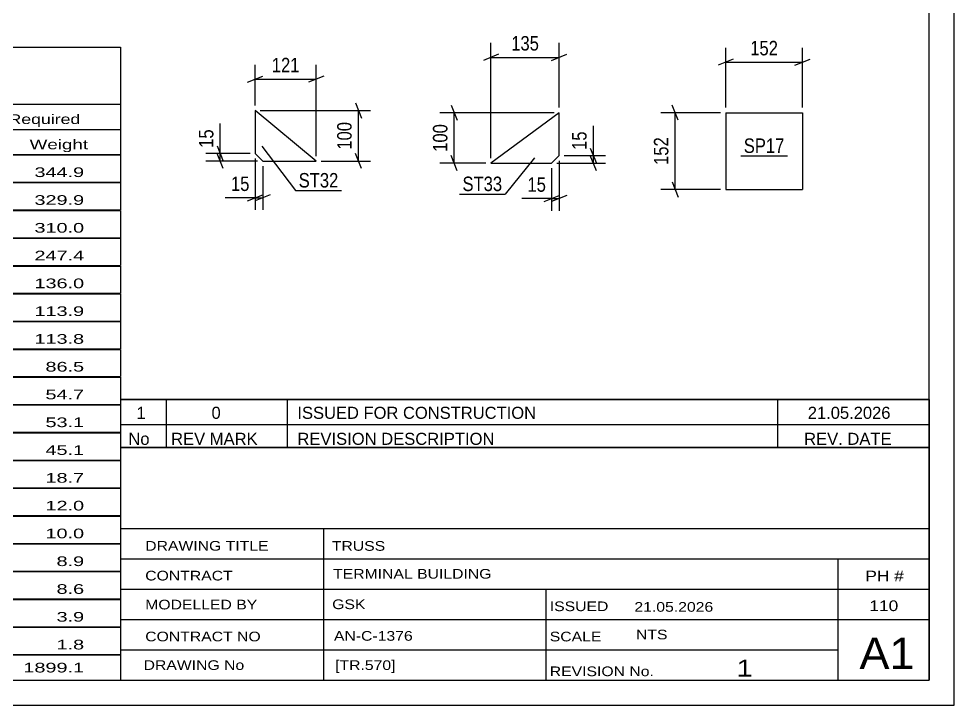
# Model space of a CAD drawing. Header units: millimetres. Extents: x 0 to 841, y 0 to 594.
# Drawn here: x 655.8 to 841, y 0 to 135.9 of the extents above; entities that cross this region are included whole.
import ezdxf

# ---------------------------------------------------------------- set-up
doc = ezdxf.new("R2010")
doc.units = ezdxf.units.MM
doc.styles.add('Arial Narrow', font='ARIALN.TTF', dxfattribs={"height": 0.2})

# ---------------------------------------------------------------- blocks, each defined once
blk = doc.blocks.new('Unknown-103655156-1133')
at = {"color": 5, "linetype": 'Continuous'}
for p, q in [((841, 0), (841, 594)), ((836, 5), (836, 589)), ((5, 5), (836, 5)), ((0, 0), (841, 0))]:
    blk.add_line(p, q, dxfattribs=at)
blk = doc.blocks.new('Part-103655156-6379 - 6373')
at = {"color": 2, "linetype": 'Continuous'}
for p, q in [((702.63, 117.72), (702.63, 109.22)), ((714.72, 107.72), (702.63, 117.72)), ((702.63, 109.22), (704.13, 107.72)), ((704.13, 107.72), (714.72, 107.72))]:
    blk.add_line(p, q, dxfattribs=at)
blk = doc.blocks.new('Part-103655156-11435 - 11434')
at = {"color": 2, "linetype": 'Continuous'}
for p, q in [((795.76, 117.3), (795.76, 102.1)), ((795.76, 117.3), (810.96, 117.3)), ((810.96, 117.3), (810.96, 102.1)), ((795.76, 102.1), (810.96, 102.1))]:
    blk.add_line(p, q, dxfattribs=at)
blk = doc.blocks.new('Part-103655156-6436 - 6430')
at = {"color": 2, "linetype": 'Continuous'}
for p, q in [((762.81, 117.3), (749.31, 107.3)), ((762.81, 108.8), (762.81, 117.3)), ((761.31, 107.3), (762.81, 108.8)), ((749.31, 107.3), (761.31, 107.3))]:
    blk.add_line(p, q, dxfattribs=at)
blk = doc.blocks.new('StraightDimension-103655156-6403 - 6373')
at = {"color": 7, "linetype": 'Continuous'}
for p, q in [((695.12, 110.72), (696.32, 107.72)), ((701.63, 109.22), (692.87, 109.22)), ((703.13, 107.72), (692.87, 107.72)), ((696.32, 106.22), (695.12, 109.22)), ((695.72, 107.72), (695.72, 109.22))]:
    blk.add_line(p, q, dxfattribs=at)
at = {"color": 0}
blk.add_wipeout([(694.97, 114.6), (690.77, 114.6), (690.77, 109.75), (694.97, 109.75)], dxfattribs=at)
at = {"color": 7, "linetype": 'Continuous'}
blk.add_line((695.72, 109.22), (695.72, 115.13), dxfattribs=at)
blk.add_line((695.72, 109.22), (695.72, 115.13), dxfattribs=at)
at = {"color": 3, "style": 'Arial Narrow'}
blk.add_text('15', height=2.863, rotation=90.0002, dxfattribs=at).set_placement((694.37, 110.35))
blk = doc.blocks.new('StraightDimension-103655156-6414 - 6373')
at = {"color": 7, "linetype": 'Continuous'}
for p, q in [((722.48, 119.22), (723.68, 116.22)), ((703.63, 117.72), (725.48, 117.72)), ((723.08, 107.72), (723.08, 117.72)), ((715.72, 107.72), (725.48, 107.72)), ((723.68, 106.22), (722.48, 109.22))]:
    blk.add_line(p, q, dxfattribs=at)
at = {"color": 0}
blk.add_wipeout([(722.33, 116.06), (718.13, 116.06), (718.13, 109.38), (722.33, 109.38)], dxfattribs=at)
at = {"color": 3, "style": 'Arial Narrow'}
blk.add_text('100', height=2.863, rotation=90.0002, dxfattribs=at).set_placement((721.73, 109.98))
blk = doc.blocks.new('StraightDimension-103655156-6381 - 6373')
at = {"color": 7, "linetype": 'Continuous'}
for p, q in [((702.63, 108.22), (702.63, 98.05)), ((704.13, 106.72), (704.13, 98.05)), ((701.13, 99.85), (704.13, 101.05)), ((705.63, 101.05), (702.63, 99.85)), ((702.63, 100.45), (704.13, 100.45))]:
    blk.add_line(p, q, dxfattribs=at)
at = {"color": 0}
blk.add_wipeout([(702.11, 101.2), (702.11, 105.4), (697.25, 105.4), (697.25, 101.2)], dxfattribs=at)
at = {"color": 7, "linetype": 'Continuous'}
blk.add_line((702.63, 100.45), (696.73, 100.45), dxfattribs=at)
blk.add_line((702.63, 100.45), (696.73, 100.45), dxfattribs=at)
at = {"color": 3, "style": 'Arial Narrow'}
blk.add_text('15', height=2.863, dxfattribs=at).set_placement((697.85, 101.8))
blk = doc.blocks.new('StraightDimension-103655156-6393 - 6373')
at = {"color": 7, "linetype": 'Continuous'}
for p, q in [((702.63, 118.72), (702.63, 126.79)), ((714.72, 108.72), (714.72, 126.79)), ((701.13, 123.34), (704.13, 124.54)), ((716.22, 124.54), (713.22, 123.34)), ((702.63, 123.94), (714.72, 123.94))]:
    blk.add_line(p, q, dxfattribs=at)
at = {"color": 0}
blk.add_wipeout([(712.02, 124.69), (712.02, 128.89), (705.33, 128.89), (705.33, 124.69)], dxfattribs=at)
at = {"color": 3, "style": 'Arial Narrow'}
blk.add_text('121', height=2.863, dxfattribs=at).set_placement((705.93, 125.29))
blk = doc.blocks.new('StraightDimension-103655156-11437 - 11434')
at = {"color": 7, "linetype": 'Continuous'}
for p, q in [((786.36, 115.8), (785.16, 118.8)), ((794.76, 117.3), (782.91, 117.3)), ((785.76, 102.1), (785.76, 117.3)), ((794.76, 102.1), (782.91, 102.1)), ((785.16, 103.6), (786.36, 100.6))]:
    blk.add_line(p, q, dxfattribs=at)
at = {"color": 0}
blk.add_wipeout([(785.01, 113.05), (780.81, 113.05), (780.81, 106.36), (785.01, 106.36)], dxfattribs=at)
at = {"color": 3, "style": 'Arial Narrow'}
blk.add_text('152', height=2.863, rotation=90.0002, dxfattribs=at).set_placement((784.41, 106.96))
blk = doc.blocks.new('StraightDimension-103655156-11441 - 11434')
at = {"color": 7, "linetype": 'Continuous'}
for p, q in [((795.76, 118.3), (795.76, 130.15)), ((810.96, 118.3), (810.96, 130.15)), ((797.26, 127.9), (794.26, 126.7)), ((809.46, 126.7), (812.46, 127.9)), ((795.76, 127.3), (810.96, 127.3))]:
    blk.add_line(p, q, dxfattribs=at)
at = {"color": 0}
blk.add_wipeout([(806.7, 128.05), (806.7, 132.25), (800.02, 132.25), (800.02, 128.05)], dxfattribs=at)
at = {"color": 3, "style": 'Arial Narrow'}
blk.add_text('152', height=2.863, dxfattribs=at).set_placement((800.62, 128.65))
blk = doc.blocks.new('StraightDimension-103655156-6464 - 6430')
at = {"color": 7, "linetype": 'Continuous'}
for p, q in [((741.43, 118.8), (742.63, 115.8)), ((761.81, 117.3), (739.18, 117.3)), ((742.03, 107.3), (742.03, 117.3)), ((742.63, 105.8), (741.43, 108.8)), ((748.31, 107.3), (739.18, 107.3))]:
    blk.add_line(p, q, dxfattribs=at)
at = {"color": 0}
blk.add_wipeout([(741.28, 115.65), (737.08, 115.65), (737.08, 108.96), (741.28, 108.96)], dxfattribs=at)
at = {"color": 3, "style": 'Arial Narrow'}
blk.add_text('100', height=2.863, rotation=90.0002, dxfattribs=at).set_placement((740.68, 109.56))
blk = doc.blocks.new('StraightDimension-103655156-6476 - 6430')
at = {"color": 7, "linetype": 'Continuous'}
for p, q in [((768.97, 110.3), (770.17, 107.3)), ((763.81, 108.8), (771.97, 108.8)), ((770.17, 105.8), (768.97, 108.8)), ((769.57, 107.3), (769.57, 108.8)), ((762.31, 107.3), (771.97, 107.3))]:
    blk.add_line(p, q, dxfattribs=at)
at = {"color": 0}
blk.add_wipeout([(768.82, 114.19), (764.62, 114.19), (764.62, 109.33), (768.82, 109.33)], dxfattribs=at)
at = {"color": 7, "linetype": 'Continuous'}
blk.add_line((769.57, 108.8), (769.57, 114.71), dxfattribs=at)
blk.add_line((769.57, 108.8), (769.57, 114.71), dxfattribs=at)
at = {"color": 3, "style": 'Arial Narrow'}
blk.add_text('15', height=2.863, rotation=90.0002, dxfattribs=at).set_placement((768.22, 109.93))
blk = doc.blocks.new('StraightDimension-103655156-6452 - 6430')
at = {"color": 7, "linetype": 'Continuous'}
for p, q in [((749.31, 108.3), (749.31, 131.1)), ((762.81, 118.3), (762.81, 131.1)), ((750.81, 128.85), (747.81, 127.65)), ((749.31, 128.25), (762.81, 128.25)), ((761.31, 127.65), (764.31, 128.85))]:
    blk.add_line(p, q, dxfattribs=at)
at = {"color": 0}
blk.add_wipeout([(759.41, 129), (759.41, 133.2), (752.72, 133.2), (752.72, 129)], dxfattribs=at)
at = {"color": 3, "style": 'Arial Narrow'}
blk.add_text('135', height=2.863, dxfattribs=at).set_placement((753.32, 129.6))
blk = doc.blocks.new('StraightDimension-103655156-6438 - 6430')
at = {"color": 7, "linetype": 'Continuous'}
for p, q in [((762.81, 107.8), (762.81, 97.9)), ((761.31, 106.3), (761.31, 97.9)), ((759.81, 99.7), (762.81, 100.9)), ((764.31, 100.9), (761.31, 99.7)), ((761.31, 100.3), (762.81, 100.3))]:
    blk.add_line(p, q, dxfattribs=at)
at = {"color": 0}
blk.add_wipeout([(760.79, 101.05), (760.79, 105.25), (755.93, 105.25), (755.93, 101.05)], dxfattribs=at)
at = {"color": 7, "linetype": 'Continuous'}
blk.add_line((761.31, 100.3), (755.41, 100.3), dxfattribs=at)
blk.add_line((761.31, 100.3), (755.41, 100.3), dxfattribs=at)
at = {"color": 3, "style": 'Arial Narrow'}
blk.add_text('15', height=2.863, dxfattribs=at).set_placement((756.53, 101.65))
blk = doc.blocks.new('Unknown-103655156-16383')
at = {"color": 7, "linetype": 'Continuous'}
for p, q in [((676, 51.05), (676, 5)), ((676, 51.05), (836, 51.05)), ((836, 51), (836, 5)), ((676, 35), (836, 35)), ((716.14, 35), (716.14, 5)), ((676, 29), (836, 29)), ((818, 5.05), (818, 29.05)), ((676, 23), (836, 23)), ((760.14, 23), (760.14, 5)), ((676, 17), (836, 17)), ((676, 11), (818, 11)), ((676, 5), (836, 5))]:
    blk.add_line(p, q, dxfattribs=at)
at = {"color": 7, "style": 'Arial Narrow'}
for s, height, width, p in [('DRAWING TITLE', 1.9089, 1.425378, (680.88, 30.61)), ('TRUSS', 1.909, 1.425378, (717.81, 30.59)), ('CONTRACT', 1.909, 1.425378, (680.88, 24.71)), ('TERMINAL BUILDING', 1.9089, 1.425378, (718.06, 25.07)), ('MODELLED BY', 1.9089, 1.425378, (680.88, 18.98)), ('GSK', 1.909, 1.425378, (717.88, 19.04)), ('ISSUED', 1.909, 1.425378, (760.94, 18.64)), ('21.05.2026', 1.909, 1.425378, (777.69, 18.52)), ('CONTRACT NO', 1.9089, 1.425378, (680.88, 12.66)), ('AN-C-1376', 1.909, 1.425378, (718.23, 12.78)), ('SCALE', 1.909, 1.425378, (760.94, 12.65)), ('A1', 6.204, 1.25, (822.24, 7.2)), ('DRAWING No', 1.909, 1.425378, (680.56, 7)), ('[TR.570]', 1.909, 1.425378, (718.46, 6.99)), ('REVISION No.', 1.9089, 1.425378, (760.94, 5.77)), ('1', 3.34, 1.5, (797.91, 5.68))]:
    blk.add_text(s, height=height, dxfattribs=dict(at, width=width)).set_placement(p)
at = {"color": 7, "linetype": 'Continuous', "style": 'Arial Narrow'}
for s, height, width, p in [('PH #', 2.1, 1.42538, (823.4, 24.55)), ('110', 2.1, 1.42538, (824.19, 18.65)), ('NTS', 1.909, 1.425378, (778, 13.05))]:
    blk.add_text(s, height=height, dxfattribs=dict(at, width=width)).set_placement(p)
blk = doc.blocks.new('Unknown-103655156-16384')
at = {"color": 7, "linetype": 'Continuous'}
for p, q in [((516, 130.25), (676, 130.25)), ((516, 119), (516, 130.25)), ((676, 130.25), (676, 119)), ((516, 119), (676, 119)), ((516, 119), (516, 114)), ((676, 119), (676, 114)), ((516, 114), (676, 114)), ((516, 114), (516, 109)), ((540, 114), (540, 109)), ((575.5, 114), (575.5, 109)), ((601.5, 114), (601.5, 109)), ((614.5, 114), (614.5, 109)), ((632, 114), (632, 109)), ((654, 114), (654, 109)), ((676, 114), (676, 109)), ((516, 109), (676, 109)), ((516, 108.95), (516, 103.55)), ((516, 108.95), (676, 108.95)), ((540, 109), (540, 103.5)), ((575.5, 109), (575.5, 103.5)), ((601.5, 109), (601.5, 103.5)), ((614.5, 109), (614.5, 103.5)), ((632, 109), (632, 103.5)), ((654, 109), (654, 103.5)), ((676, 108.95), (676, 103.55)), ((516, 103.55), (676, 103.55)), ((516, 103.45), (516, 98.05)), ((516, 103.45), (676, 103.45)), ((540, 103.5), (540, 98)), ((575.5, 103.5), (575.5, 98)), ((601.5, 103.5), (601.5, 98)), ((614.5, 103.5), (614.5, 98)), ((632, 103.5), (632, 98)), ((654, 103.5), (654, 98)), ((676, 103.45), (676, 98.05)), ((516, 98.05), (676, 98.05)), ((516, 97.95), (516, 92.55)), ((516, 97.95), (676, 97.95)), ((540, 98), (540, 92.5)), ((575.5, 98), (575.5, 92.5)), ((601.5, 98), (601.5, 92.5)), ((614.5, 98), (614.5, 92.5)), ((632, 98), (632, 92.5)), ((654, 98), (654, 92.5)), ((676, 97.95), (676, 92.55)), ((516, 92.55), (676, 92.55)), ((516, 92.45), (516, 87.05)), ((516, 92.45), (676, 92.45)), ((540, 92.5), (540, 87)), ((575.5, 92.5), (575.5, 87)), ((601.5, 92.5), (601.5, 87)), ((614.5, 92.5), (614.5, 87)), ((632, 92.5), (632, 87)), ((654, 92.5), (654, 87)), ((676, 92.45), (676, 87.05)), ((516, 87.05), (676, 87.05)), ((516, 86.95), (516, 81.55)), ((516, 86.95), (676, 86.95)), ((540, 87), (540, 81.5)), ((575.5, 87), (575.5, 81.5)), ((601.5, 87), (601.5, 81.5)), ((614.5, 87), (614.5, 81.5)), ((632, 87), (632, 81.5)), ((654, 87), (654, 81.5)), ((676, 86.95), (676, 81.55)), ((516, 81.55), (676, 81.55)), ((540, 81.5), (540, 76)), ((575.5, 81.5), (575.5, 76)), ((601.5, 81.5), (601.5, 76)), ((614.5, 81.5), (614.5, 76)), ((632, 81.5), (632, 76)), ((654, 81.5), (654, 76)), ((516, 81.45), (516, 76.05)), ((516, 81.45), (676, 81.45)), ((676, 81.45), (676, 76.05)), ((516, 76.05), (676, 76.05)), ((516, 75.95), (516, 70.55)), ((516, 75.95), (676, 75.95)), ((540, 76), (540, 70.5)), ((575.5, 76), (575.5, 70.5)), ((601.5, 76), (601.5, 70.5)), ((614.5, 76), (614.5, 70.5)), ((632, 76), (632, 70.5)), ((654, 76), (654, 70.5)), ((676, 75.95), (676, 70.55)), ((516, 70.55), (676, 70.55)), ((516, 70.45), (516, 65.05)), ((516, 70.45), (676, 70.45)), ((540, 70.5), (540, 65)), ((575.5, 70.5), (575.5, 65)), ((601.5, 70.5), (601.5, 65)), ((614.5, 70.5), (614.5, 65)), ((632, 70.5), (632, 65)), ((654, 70.5), (654, 65)), ((676, 70.45), (676, 65.05)), ((516, 65.05), (676, 65.05)), ((516, 64.95), (516, 59.55)), ((516, 64.95), (676, 64.95)), ((540, 65), (540, 59.5)), ((575.5, 65), (575.5, 59.5)), ((601.5, 65), (601.5, 59.5)), ((614.5, 65), (614.5, 59.5)), ((632, 65), (632, 59.5)), ((654, 65), (654, 59.5)), ((676, 64.95), (676, 59.55)), ((516, 59.55), (676, 59.55)), ((516, 59.45), (516, 54.05)), ((516, 59.45), (676, 59.45)), ((540, 59.5), (540, 54)), ((575.5, 59.5), (575.5, 54)), ((601.5, 59.5), (601.5, 54)), ((614.5, 59.5), (614.5, 54)), ((632, 59.5), (632, 54)), ((654, 59.5), (654, 54)), ((676, 59.45), (676, 54.05)), ((516, 54.05), (676, 54.05)), ((516, 53.95), (516, 48.55)), ((516, 53.95), (676, 53.95)), ((540, 54), (540, 48.5)), ((575.5, 54), (575.5, 48.5)), ((601.5, 54), (601.5, 48.5)), ((614.5, 54), (614.5, 48.5)), ((632, 54), (632, 48.5)), ((654, 54), (654, 48.5)), ((676, 53.95), (676, 48.55)), ((516, 48.55), (676, 48.55)), ((516, 48.45), (516, 43.05)), ((516, 48.45), (676, 48.45)), ((540, 48.5), (540, 43)), ((575.5, 48.5), (575.5, 43)), ((601.5, 48.5), (601.5, 43)), ((614.5, 48.5), (614.5, 43)), ((632, 48.5), (632, 43)), ((654, 48.5), (654, 43)), ((676, 48.45), (676, 43.05)), ((516, 43.05), (676, 43.05)), ((516, 42.95), (516, 37.55)), ((516, 42.95), (676, 42.95)), ((540, 43), (540, 37.5)), ((575.5, 43), (575.5, 37.5)), ((601.5, 43), (601.5, 37.5)), ((614.5, 43), (614.5, 37.5)), ((632, 43), (632, 37.5)), ((654, 43), (654, 37.5)), ((676, 42.95), (676, 37.55)), ((516, 37.55), (676, 37.55)), ((516, 37.45), (516, 32.05)), ((516, 37.45), (676, 37.45)), ((540, 37.5), (540, 32)), ((575.5, 37.5), (575.5, 32)), ((601.5, 37.5), (601.5, 32)), ((614.5, 37.5), (614.5, 32)), ((632, 37.5), (632, 32)), ((654, 37.5), (654, 32)), ((676, 37.45), (676, 32.05)), ((516, 32.05), (676, 32.05)), ((516, 31.95), (516, 26.55)), ((516, 31.95), (676, 31.95)), ((540, 32), (540, 26.5)), ((575.5, 32), (575.5, 26.5)), ((601.5, 32), (601.5, 26.5)), ((614.5, 32), (614.5, 26.5)), ((632, 32), (632, 26.5)), ((654, 32), (654, 26.5)), ((676, 31.95), (676, 26.55)), ((516, 26.55), (676, 26.55)), ((516, 26.45), (516, 21.05)), ((516, 26.45), (676, 26.45)), ((540, 26.5), (540, 21)), ((575.5, 26.5), (575.5, 21)), ((601.5, 26.5), (601.5, 21)), ((614.5, 26.5), (614.5, 21)), ((632, 26.5), (632, 21)), ((654, 26.5), (654, 21)), ((676, 26.45), (676, 21.05)), ((516, 21.05), (676, 21.05)), ((516, 20.95), (516, 15.55)), ((516, 20.95), (676, 20.95)), ((540, 21), (540, 15.5)), ((575.5, 21), (575.5, 15.5)), ((601.5, 21), (601.5, 15.5)), ((614.5, 21), (614.5, 15.5)), ((632, 21), (632, 15.5)), ((654, 21), (654, 15.5)), ((676, 20.95), (676, 15.55)), ((516, 15.55), (676, 15.55)), ((516, 15.45), (516, 10.05)), ((516, 15.45), (676, 15.45)), ((540, 15.5), (540, 10)), ((575.5, 15.5), (575.5, 10)), ((601.5, 15.5), (601.5, 10)), ((614.5, 15.5), (614.5, 10)), ((632, 15.5), (632, 10)), ((654, 15.5), (654, 10)), ((676, 15.45), (676, 10.05)), ((516, 10.05), (676, 10.05)), ((516, 10), (676, 10)), ((516, 10), (516, 5)), ((632, 10), (632, 5)), ((654, 10), (654, 5)), ((676, 10), (676, 5)), ((516, 5), (676, 5))]:
    blk.add_line(p, q, dxfattribs=at)
at = {"color": 7, "style": 'Arial Narrow'}
for s, height, width, p in [('GENERAL NOTES & WELD DETAILS :', 2.8633, 1.4, (517.15, 122.56)), ('REFER TYP DRAWING TYP-01', 1.9089, 1.6, (600.7, 122.66)), ("MATERIAL LIST FOR ASSEMBLY MK'D", 1.9089, 1.6, (517.15, 115.06)), ('TR570', 1.909, 1.794707, (609.9, 114.97)), ('1', 1.91, 1.794707, (638.08, 115.06)), ('No. Required', 1.9089, 1.6, (647.41, 115.06)), ('Mark', 1.909, 1.7, (517.34, 110)), ('Profile', 1.909, 1.7, (550.41, 110)), ('Material', 1.909, 1.7, (580.54, 110.06)), ('No.', 1.909, 1.7, (605.5, 110.06)), ('Length', 1.909, 1.7, (616, 110.06)), ('Area', 1.909, 1.7, (638.5, 110.06)), ('Weight', 1.909, 1.7, (658, 110.06))]:
    blk.add_text(s, height=height, dxfattribs=dict(at, width=width)).set_placement(p)
at = {"color": 7, "linetype": 'Continuous', "style": 'Arial Narrow'}
for s, height, width, p in [('M224', 1.909, 1.794707, (517.5, 104.56)), ('SHS100*6', 1.909, 1.794707, (542, 104.56)), ('E350', 1.909, 1.794707, (581.74, 104.56)), ('6', 1.91, 1.794707, (605.86, 104.56)), ('3282', 1.909, 1.794707, (618.58, 104.56)), ('1.3', 1.909, 1.794707, (642.32, 104.56)), ('344.9', 1.909, 1.794707, (658.96, 104.56)), ('M221', 1.909, 1.794707, (517.5, 99.06)), ('SHS100*6', 1.909, 1.794707, (542, 99.06)), ('E350', 1.909, 1.794707, (581.74, 99.06)), ('6', 1.91, 1.794707, (605.86, 99.06)), ('3183', 1.909, 1.794707, (618.58, 99.06)), ('1.2', 1.909, 1.794707, (642.32, 99.06)), ('329.9', 1.909, 1.794707, (658.96, 99.06)), ('TR570', 1.909, 1.794707, (517.5, 93.56)), ('SHS100*6', 1.909, 1.794707, (542, 93.56)), ('E350', 1.909, 1.794707, (581.74, 93.56)), ('1', 1.91, 1.794707, (605.86, 93.56)), ('17503', 1.909, 1.794707, (616.4, 93.56)), ('7.0', 1.909, 1.794707, (642.32, 93.56)), ('310.0', 1.909, 1.794707, (658.96, 93.56)), ('BC402', 1.909, 1.794707, (517.5, 88.06)), ('SHS100*6', 1.909, 1.794707, (542, 88.06)), ('E350', 1.909, 1.794707, (581.74, 88.06)), ('1', 1.91, 1.794707, (605.86, 88.06)), ('13968', 1.909, 1.794707, (616.4, 88.06)), ('5.6', 1.909, 1.794707, (642.32, 88.06)), ('247.4', 1.909, 1.794707, (658.96, 88.06)), ('SP20', 1.909, 1.794707, (517.5, 82.56)), ('PL20*380', 1.909, 1.794707, (542, 82.56)), ('E350', 1.909, 1.794707, (581.74, 82.56)), ('6', 1.91, 1.794707, (605.86, 82.56)), ('380', 1.909, 1.794707, (620.77, 82.56)), ('0.3', 1.909, 1.794707, (642.32, 82.56)), ('136.0', 1.909, 1.794707, (658.96, 82.56)), ('PL581', 1.909, 1.794707, (517.5, 77.06)), ('PL12*300', 1.909, 1.794707, (542, 77.06)), ('E350', 1.909, 1.794707, (581.74, 77.06)), ('13', 1.909, 1.794707, (604.76, 77.06)), ('310', 1.909, 1.794707, (620.77, 77.06)), ('0.2', 1.909, 1.794707, (642.32, 77.06)), ('113.9', 1.909, 1.794707, (658.96, 77.06)), ('M393', 1.909, 1.794707, (517.5, 71.56)), ('SHS100*6', 1.909, 1.794707, (542, 71.56)), ('E350', 1.909, 1.794707, (581.74, 71.56)), ('2', 1.91, 1.794707, (605.86, 71.56)), ('3248', 1.909, 1.794707, (618.58, 71.56)), ('1.3', 1.909, 1.794707, (642.32, 71.56)), ('113.8', 1.909, 1.794707, (658.96, 71.56)), ('BC100', 1.909, 1.794707, (517.5, 66.06)), ('SHS132*6', 1.909, 1.794707, (542, 66.06)), ('E350', 1.909, 1.794707, (581.74, 66.06)), ('1', 1.91, 1.794707, (605.86, 66.06)), ('3645', 1.909, 1.794707, (618.58, 66.06)), ('1.9', 1.909, 1.794707, (642.32, 66.06)), ('86.5', 1.909, 1.794707, (661.14, 66.06)), ('M392', 1.909, 1.794707, (517.5, 60.56)), ('SHS100*6', 1.909, 1.794707, (542, 60.56)), ('E350', 1.909, 1.794707, (581.74, 60.56)), ('1', 1.91, 1.794707, (605.86, 60.56)), ('3156', 1.909, 1.794707, (618.58, 60.56)), ('1.2', 1.909, 1.794707, (642.32, 60.56)), ('54.7', 1.909, 1.794707, (661.14, 60.56)), ('SP19', 1.909, 1.794707, (517.5, 55.06)), ('PL16*325', 1.909, 1.794707, (542, 55.06)), ('E350', 1.909, 1.794707, (581.74, 55.06)), ('4', 1.91, 1.794707, (605.86, 55.06)), ('325', 1.909, 1.794707, (620.77, 55.06)), ('0.2', 1.909, 1.794707, (642.32, 55.06)), ('53.1', 1.909, 1.794707, (661.14, 55.06)), ('M1362', 1.909, 1.794707, (517.5, 49.56)), ('RHS100*100*6', 1.9089, 1.794707, (542, 49.56)), ('E350', 1.909, 1.794707, (581.74, 49.56)), ('13', 1.909, 1.794707, (604.76, 49.56)), ('196', 1.909, 1.794707, (620.77, 49.56)), ('0.1', 1.909, 1.794707, (642.32, 49.56)), ('45.1', 1.909, 1.794707, (661.14, 49.56)), ('TB74', 1.909, 1.794707, (517.5, 44.06)), ('RHS150*110*6', 1.9089, 1.794707, (542, 44.06)), ('E350', 1.909, 1.794707, (581.74, 44.06)), ('4', 1.91, 1.794707, (605.86, 44.06)), ('200', 1.909, 1.794707, (620.77, 44.06)), ('0.1', 1.909, 1.794707, (642.32, 44.06)), ('18.7', 1.909, 1.794707, (661.14, 44.06)), ('PL538', 1.909, 1.794707, (517.5, 38.56)), ('PL10*150', 1.909, 1.794707, (542, 38.56)), ('E350', 1.909, 1.794707, (581.74, 38.56)), ('6', 1.91, 1.794707, (605.86, 38.56)), ('170', 1.909, 1.794707, (620.77, 38.56)), ('0.1', 1.909, 1.794707, (642.32, 38.56)), ('12.0', 1.909, 1.794707, (661.14, 38.56)), ('ST33', 1.909, 1.794707, (517.5, 33.06)), ('PL8*100', 1.909, 1.794707, (542, 33.06)), ('E350', 1.909, 1.794707, (581.74, 33.06)), ('24', 1.909, 1.794707, (604.76, 33.06)), ('135', 1.909, 1.794707, (620.77, 33.06)), ('0.0', 1.909, 1.794707, (642.32, 33.06)), ('10.0', 1.909, 1.794707, (661.14, 33.06)), ('ST32', 1.909, 1.794707, (517.5, 27.56)), ('PL8*100', 1.909, 1.794707, (542, 27.56)), ('E350', 1.909, 1.794707, (581.74, 27.56)), ('24', 1.909, 1.794707, (604.76, 27.56)), ('121', 1.909, 1.794707, (620.77, 27.56)), ('0.0', 1.909, 1.794707, (642.32, 27.56)), ('8.9', 1.909, 1.794707, (663.33, 27.56)), ('TB84', 1.909, 1.794707, (517.5, 22.06)), ('RHS150*110*6', 1.9089, 1.794707, (542, 22.06)), ('E350', 1.909, 1.794707, (581.74, 22.06)), ('2', 1.91, 1.794707, (605.86, 22.06)), ('184', 1.909, 1.794707, (620.77, 22.06)), ('0.1', 1.909, 1.794707, (642.32, 22.06)), ('8.6', 1.909, 1.794707, (663.33, 22.06)), ('M1450', 1.909, 1.794707, (517.5, 16.56)), ('RHS100*100*6', 1.9089, 1.794707, (542, 16.56)), ('E350', 1.909, 1.794707, (581.74, 16.56)), ('1', 1.91, 1.794707, (605.86, 16.56)), ('220', 1.909, 1.794707, (620.77, 16.56)), ('0.1', 1.909, 1.794707, (642.32, 16.56)), ('3.9', 1.909, 1.794707, (663.33, 16.56)), ('SP17', 1.909, 1.794707, (517.5, 11.06)), ('PL10*152', 1.909, 1.794707, (542, 11.06)), ('E350', 1.909, 1.794707, (581.74, 11.06)), ('1', 1.91, 1.794707, (605.86, 11.06)), ('152', 1.909, 1.794707, (620.77, 11.06)), ('0.1', 1.909, 1.794707, (642.32, 11.06)), ('1.8', 1.909, 1.794707, (663.33, 11.06)), ('Total', 1.909, 1.7, (618.33, 6.5)), ('42.0', 1.909, 1.794707, (639.64, 6.5)), ('1899.1', 1.909, 1.794707, (656.77, 6.5))]:
    blk.add_text(s, height=height, dxfattribs=dict(at, width=width)).set_placement(p)
blk = doc.blocks.new('Unknown-103655156-16386')
at = {"color": 7, "linetype": 'Continuous'}
for p, q in [((676, 60.55), (836, 60.55)), ((836, 60.55), (676, 60.55)), ((676, 60.55), (676, 55.55)), ((685, 60.55), (685, 55.55)), ((709, 60.55), (709, 55.55)), ((806, 60.55), (806, 55.55)), ((836, 60.55), (836, 55.55)), ((676, 55.55), (836, 55.55)), ((676, 55.55), (676, 51.05)), ((676, 55.55), (836, 55.55)), ((685, 55.55), (685, 51.05)), ((709, 55.55), (709, 51.05)), ((806, 55.55), (806, 51.05)), ((836, 55.55), (836, 51.05)), ((836, 51.05), (676, 51.05))]:
    blk.add_line(p, q, dxfattribs=at)
at = {"color": 7, "linetype": 'Continuous', "style": 'Arial Narrow'}
for s, height, width, p in [('1', 2.39, 1.196471, (679.16, 56.7)), ('0', 2.39, 1.196471, (694, 56.7)), ('ISSUED FOR CONSTRUCTION', 2.3861, 1.196471, (711, 56.7)), ('21.05.2026', 2.386, 1.196471, (812, 56.7)), ('No', 2.386, 1.2, (677.54, 51.55)), ('REV MARK', 2.386, 1.2, (686, 51.55)), ('REVISION DESCRIPTION', 2.3861, 1.2, (711, 51.55)), ('REV. DATE', 2.386, 1.2, (811.28, 51.55))]:
    blk.add_text(s, height=height, dxfattribs=dict(at, width=width)).set_placement(p)
blk = doc.blocks.new('Mark-103655156-6375 - 6373')
at = {"color": 0}
blk.add_wipeout([(719.1, 102.49), (719.1, 105.49), (711.25, 105.49), (711.25, 102.49)], dxfattribs=at)
blk.add_wipeout([(719.1, 102.49), (719.1, 105.49), (711.25, 105.49), (711.25, 102.49)], dxfattribs=at)
at = {"color": 30, "linetype": 'Continuous'}
for p, q in [((703.94, 110.66), (710.65, 101.89)), ((710.65, 101.89), (719.7, 101.89))]:
    blk.add_line(p, q, dxfattribs=at)
at = {"color": 3, "style": 'Arial Narrow'}
blk.add_text('ST32', height=2.863, dxfattribs=at).set_placement((711.25, 102.49))
blk = doc.blocks.new('Mark-103655156-11444 - 11434')
at = {"color": 0}
blk.add_wipeout([(807.38, 109.33), (807.38, 112.33), (799.34, 112.33), (799.34, 109.33)], dxfattribs=at)
blk.add_wipeout([(807.38, 109.33), (807.38, 112.33), (799.34, 112.33), (799.34, 109.33)], dxfattribs=at)
at = {"color": 30, "linetype": 'Continuous'}
blk.add_line((798.74, 108.73), (807.98, 108.73), dxfattribs=at)
at = {"color": 3, "style": 'Arial Narrow'}
blk.add_text('SP17', height=2.863, dxfattribs=at).set_placement((799.34, 109.33))
blk = doc.blocks.new('Mark-103655156-6432 - 6430')
at = {"color": 0}
blk.add_wipeout([(751.53, 101.78), (751.53, 104.78), (743.67, 104.78), (743.67, 101.78)], dxfattribs=at)
blk.add_wipeout([(751.53, 101.78), (751.53, 104.78), (743.67, 104.78), (743.67, 101.78)], dxfattribs=at)
at = {"color": 30, "linetype": 'Continuous'}
for p in [(757.94, 108.37), (743.07, 101.18)]:
    blk.add_line(p, (752.13, 101.18), dxfattribs=at)
at = {"color": 3, "style": 'Arial Narrow'}
blk.add_text('ST33', height=2.863, dxfattribs=at).set_placement((743.67, 101.78))

msp = doc.modelspace()

# ---------------------------------------------------------------- block references
for name in ['Unknown-103655156-1133', 'Unknown-103655156-16384', 'Part-103655156-6379 - 6373', 'Part-103655156-6436 - 6430', 'Part-103655156-11435 - 11434', 'Unknown-103655156-16386', 'Unknown-103655156-16383']:
    msp.add_blockref(name, (0, 0))

# ---------------------------------------------------------------- next in the draw order: block references
for name in ['StraightDimension-103655156-6464 - 6430', 'StraightDimension-103655156-11437 - 11434', 'StraightDimension-103655156-6403 - 6373', 'Mark-103655156-11444 - 11434']:
    msp.add_blockref(name, (0, 0))

# ---------------------------------------------------------------- next in the draw order: block references
for name in ['StraightDimension-103655156-11441 - 11434', 'StraightDimension-103655156-6414 - 6373', 'StraightDimension-103655156-6476 - 6430']:
    msp.add_blockref(name, (0, 0))

# ---------------------------------------------------------------- next in the draw order: block references
for name in ['StraightDimension-103655156-6452 - 6430', 'StraightDimension-103655156-6381 - 6373']:
    msp.add_blockref(name, (0, 0))

# ---------------------------------------------------------------- next in the draw order: block references
for name in ['StraightDimension-103655156-6393 - 6373', 'StraightDimension-103655156-6438 - 6430']:
    msp.add_blockref(name, (0, 0))

# ---------------------------------------------------------------- next in the draw order: block references
for name in ['Mark-103655156-6375 - 6373', 'Mark-103655156-6432 - 6430']:
    msp.add_blockref(name, (0, 0))

doc.saveas('drawing.dxf')
